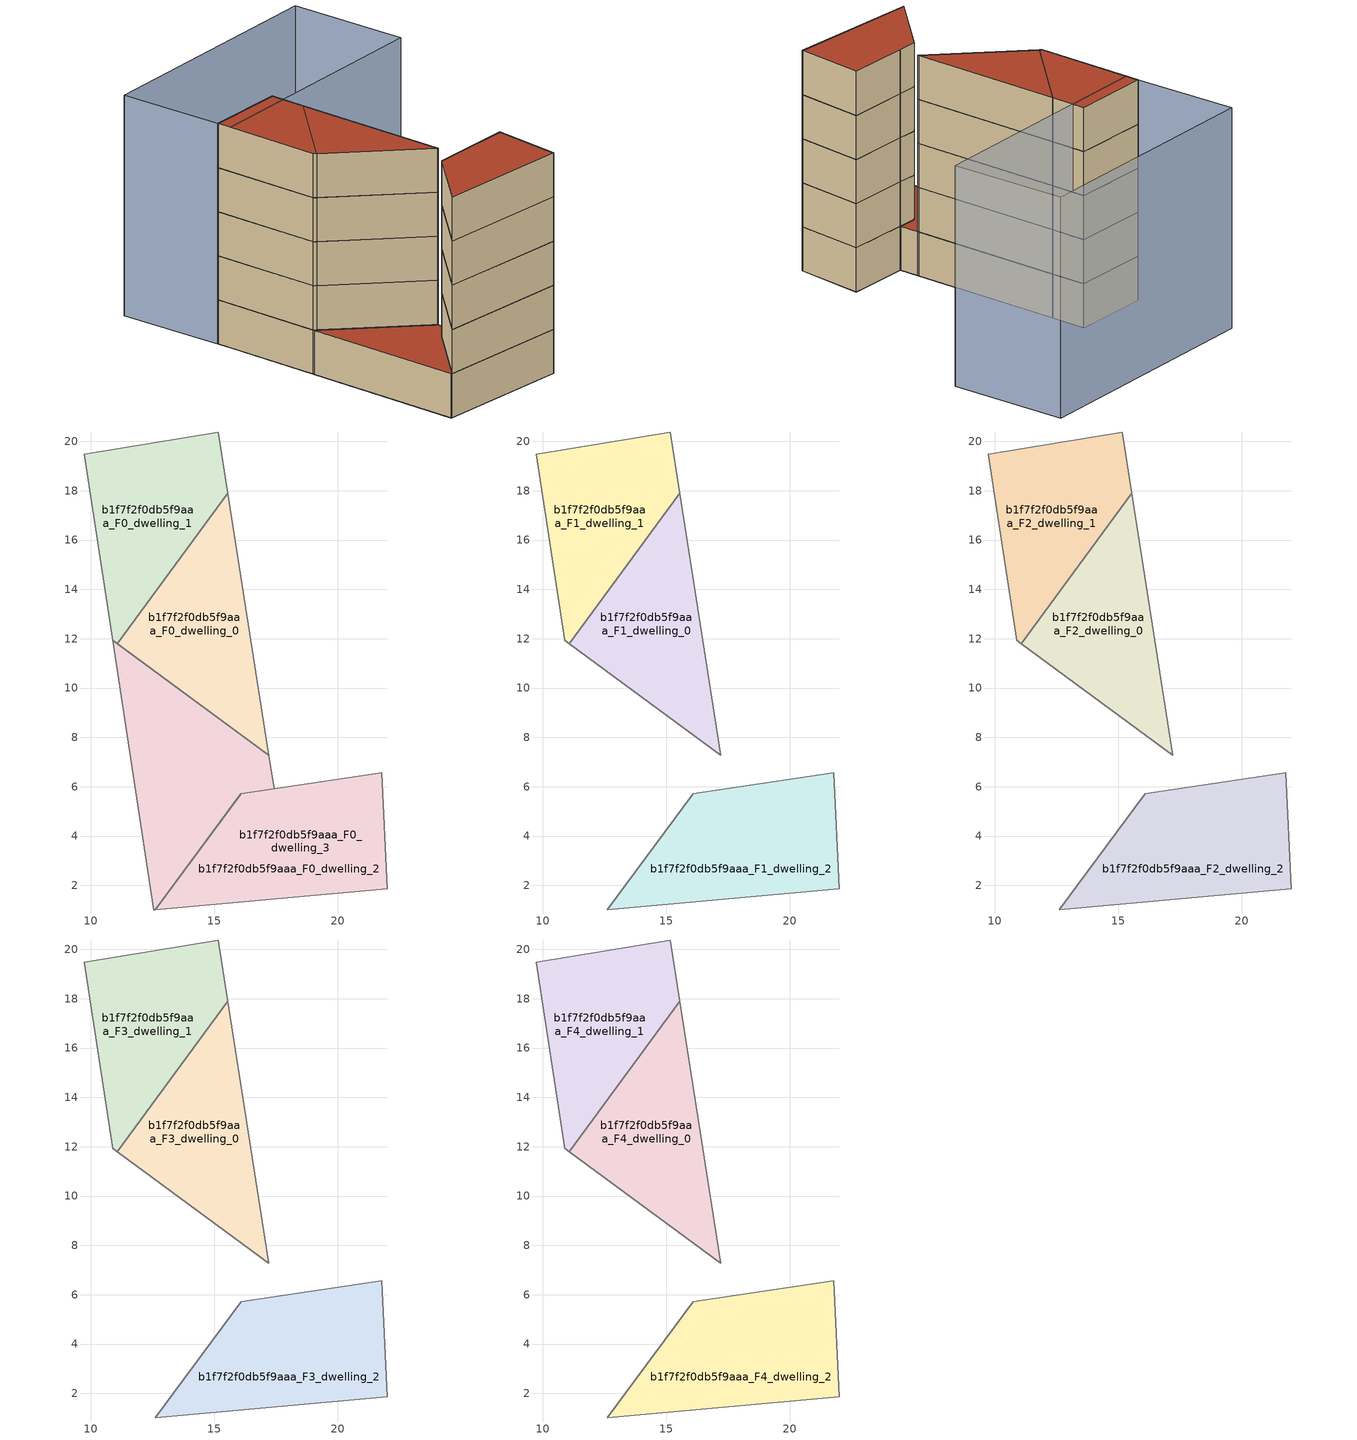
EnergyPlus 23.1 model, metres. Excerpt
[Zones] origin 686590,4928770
b1f7f2f0db5f9aaa_F0_dwelling_0
 floor ground (EU_floor_Construction): 17.22,7.28 15.56,17.91 11.07,11.8 z0
 wall adiabatic (EU_wall_Construction): 17.22,7.28 11.07,11.8 15.56,17.91 17.22,7.28 z0:3
b1f7f2f0db5f9aaa_F0_dwelling_1
 floor ground (EU_floor_Construction): 11.07,11.8 15.56,17.91 15.17,20.38 9.72,19.49 10.88,11.94 z0
 wall adiabatic (EU_wall_Construction): 15.17,20.38 15.56,17.91 11.07,11.8 10.88,11.94 9.72,19.49 15.17,20.38 z0:3
b1f7f2f0db5f9aaa_F0_dwelling_2
 floor ground (EU_floor_Construction): 12.62,1.01 16.07,5.7 16.07,5.71 17.43,5.91 17.22,7.27 17.22,7.28 10.88,11.94 12.55,1 z0; 12.62,1.01 16.07,5.71 16.07,5.7 z0; 22.02,1.86 21.79,6.57 17.44,5.91 17.43,5.91 16.07,5.71 12.62,1.01 z0
 wall adiabatic (EU_wall_Construction): 17.43,5.91 17.44,5.91 21.79,6.57 22.02,1.86 12.62,1.01 16.07,5.7 16.07,5.71 z0:3
 wall to b1f7f2f0db5f9aaa_F0_dwelling_3 (EU_wall_Construction): 16.07,5.71 17.43,5.91 z0:3
 roof outside (EU_floor_Construction): 17.22,7.28 17.22,7.27 17.43,5.91 16.07,5.71 16.07,5.7 12.62,1.01 12.55,1 10.88,11.94 z3
b1f7f2f0db5f9aaa_F0_dwelling_3
 floor ground (EU_floor_Construction): 12.62,1.01 16.07,5.7 16.07,5.71 17.43,5.91 17.22,7.27 17.22,7.28 10.88,11.94 12.55,1 z0; 12.62,1.01 16.07,5.71 16.07,5.7 z0; 22.02,1.86 21.79,6.57 17.44,5.91 17.43,5.91 16.07,5.71 12.62,1.01 z0
 wall adiabatic (EU_wall_Construction): 16.07,5.71 12.62,1.01 12.55,1 10.88,11.94 17.22,7.28 17.22,7.27 17.43,5.91 z0:3
 roof outside (EU_roof_Construction): 16.07,5.71 12.62,1.01 16.07,5.7 z3; 17.22,7.28 17.22,7.27 17.43,5.91 16.07,5.71 16.07,5.7 12.62,1.01 12.55,1 10.88,11.94 z3; 21.79,6.57 22.02,1.86 12.62,1.01 16.07,5.71 17.43,5.91 17.44,5.91 z3
b1f7f2f0db5f9aaa_F1_dwelling_0
 floor to b1f7f2f0db5f9aaa_F0_dwelling_0 (EU_floor_Construction): 17.22,7.28 15.56,17.91 11.07,11.8 z3
 wall adiabatic (EU_wall_Construction): 17.22,7.28 11.07,11.8 15.56,17.91 17.22,7.28 z3:6
b1f7f2f0db5f9aaa_F1_dwelling_1
 floor to b1f7f2f0db5f9aaa_F0_dwelling_1 (EU_floor_Construction): 11.07,11.8 15.56,17.91 15.17,20.38 9.72,19.49 10.88,11.94 z3
 wall adiabatic (EU_wall_Construction): 15.17,20.38 15.56,17.91 11.07,11.8 10.88,11.94 9.72,19.49 15.17,20.38 z3:6
b1f7f2f0db5f9aaa_F1_dwelling_2
 floor to b1f7f2f0db5f9aaa_F0_dwelling_2 (EU_floor_Construction): 22.02,1.86 21.79,6.57 17.44,5.91 17.43,5.91 16.07,5.71 12.62,1.01 z3; 12.62,1.01 16.07,5.71 16.07,5.7 z3
 wall adiabatic (EU_wall_Construction): 16.07,5.71 17.43,5.91 17.44,5.91 21.79,6.57 22.02,1.86 12.62,1.01 16.07,5.7 16.07,5.71 z3:6
b1f7f2f0db5f9aaa_F2_dwelling_0
 floor to b1f7f2f0db5f9aaa_F1_dwelling_0 (EU_floor_Construction): 17.22,7.28 15.56,17.91 11.07,11.8 z6
 wall adiabatic (EU_wall_Construction): 17.22,7.28 11.07,11.8 15.56,17.91 17.22,7.28 z6:9
b1f7f2f0db5f9aaa_F2_dwelling_1
 floor to b1f7f2f0db5f9aaa_F1_dwelling_1 (EU_floor_Construction): 11.07,11.8 15.56,17.91 15.17,20.38 9.72,19.49 10.88,11.94 z6
 wall adiabatic (EU_wall_Construction): 15.17,20.38 15.56,17.91 11.07,11.8 10.88,11.94 9.72,19.49 15.17,20.38 z6:9
b1f7f2f0db5f9aaa_F2_dwelling_2
 floor to b1f7f2f0db5f9aaa_F1_dwelling_2 (EU_floor_Construction): 22.02,1.86 21.79,6.57 17.44,5.91 17.43,5.91 16.07,5.71 16.07,5.7 12.62,1.01 z6
 wall adiabatic (EU_wall_Construction): 16.07,5.71 17.43,5.91 17.44,5.91 21.79,6.57 22.02,1.86 12.62,1.01 16.07,5.7 16.07,5.71 z6:9
b1f7f2f0db5f9aaa_F3_dwelling_0
 floor to b1f7f2f0db5f9aaa_F2_dwelling_0 (EU_floor_Construction): 17.22,7.28 15.56,17.91 11.07,11.8 z9
 wall adiabatic (EU_wall_Construction): 17.22,7.28 11.07,11.8 15.56,17.91 17.22,7.28 z9:12
b1f7f2f0db5f9aaa_F3_dwelling_1
 floor to b1f7f2f0db5f9aaa_F2_dwelling_1 (EU_floor_Construction): 11.07,11.8 15.56,17.91 15.17,20.38 9.72,19.49 10.88,11.94 z9
 wall adiabatic (EU_wall_Construction): 15.17,20.38 15.56,17.91 11.07,11.8 10.88,11.94 9.72,19.49 15.17,20.38 z9:12
b1f7f2f0db5f9aaa_F3_dwelling_2
 floor to b1f7f2f0db5f9aaa_F2_dwelling_2 (EU_floor_Construction): 22.02,1.86 21.79,6.57 17.44,5.91 17.43,5.91 16.07,5.71 16.07,5.7 12.62,1.01 z9
 wall adiabatic (EU_wall_Construction): 16.07,5.71 17.43,5.91 17.44,5.91 21.79,6.57 22.02,1.86 12.62,1.01 16.07,5.7 16.07,5.71 z9:12
b1f7f2f0db5f9aaa_F4_dwelling_0
 floor to b1f7f2f0db5f9aaa_F3_dwelling_0 (EU_floor_Construction): 17.22,7.28 15.56,17.91 11.07,11.8 z12
 wall adiabatic (EU_wall_Construction): 17.22,7.28 11.07,11.8 15.56,17.91 17.22,7.28 z12:15
 roof outside (EU_roof_Construction): 15.56,17.91 17.22,7.28 11.07,11.8 z15
b1f7f2f0db5f9aaa_F4_dwelling_1
 floor to b1f7f2f0db5f9aaa_F3_dwelling_1 (EU_floor_Construction): 11.07,11.8 15.56,17.91 15.17,20.38 9.72,19.49 10.88,11.94 z12
 wall adiabatic (EU_wall_Construction): 15.17,20.38 15.56,17.91 11.07,11.8 10.88,11.94 9.72,19.49 15.17,20.38 z12:15
 roof outside (EU_roof_Construction): 15.17,20.38 15.56,17.91 11.07,11.8 10.88,11.94 9.72,19.49 z15
b1f7f2f0db5f9aaa_F4_dwelling_2
 floor to b1f7f2f0db5f9aaa_F3_dwelling_2 (EU_floor_Construction): 22.02,1.86 21.79,6.57 17.44,5.91 17.43,5.91 16.07,5.71 16.07,5.7 12.62,1.01 z12
 wall adiabatic (EU_wall_Construction): 16.07,5.71 17.43,5.91 17.44,5.91 21.79,6.57 22.02,1.86 12.62,1.01 16.07,5.7 16.07,5.71 z12:15
 roof outside (EU_roof_Construction): 21.79,6.57 22.02,1.86 12.62,1.01 16.07,5.7 16.07,5.71 17.43,5.91 17.44,5.91 z15
shading: 27.29,21.67 9.9,18.53 / 9.9,18.53 8.42,26.67 / 8.42,26.67 25.81,29.82 / 25.81,29.82 27.29,21.67 z0:15
[Building]
EU S2 Campaign: North Axis=0; Terrain=City; Solar Distribution=FullExterior
[Site:Location]
Bologna: Latitude=44.5; Longitude=11.25; Time Zone=1; Elevation=37
[SizingPeriod:WeatherFileDays]
AnnualSizingPeriod: Begin Month=1; Begin Day of Month=1; End Month=12; End Day of Month=31; Day of Week for Start Day=Monday; Use Weather File Daylight Saving Period=No; Use Weather File Rain and Snow Indicators=No
[MATERIAL]
EU_InternalMass_Material: Roughness=MediumRough; Thickness=0.1; Conductivity=1; Density=1800; Specific Heat=900; Thermal Absorptance=0.9; Solar Absorptance=0.7; Visible Absorptance=0.7
[MATERIAL:NOMASS] Roughness=MediumRough; Thermal Absorptance=0.9; Solar Absorptance=0.7; Visible Absorptance=0.7
Name | Thermal Resistance
EU_wall_NoMass | 0.905828
EU_roof_NoMass | 0.37593
EU_floor_NoMass | 0.67114
[CONSTRUCTION]
EU_wall_Construction: EU_wall_NoMass
EU_roof_Construction: EU_roof_NoMass
EU_floor_Construction: EU_floor_NoMass
EU_InternalMass_Construction: EU_InternalMass_Material
[ZONE] Type=1; Multiplier=1; Ceiling Height=autocalculate; Floor Area=autocalculate; Part of Total Floor Area=Yes
Name | Volume
b1f7f2f0db5f9aaa_F0_dwelling_0; b1f7f2f0db5f9aaa_F1_dwelling_0; b1f7f2f0db5f9aaa_F2_dwelling_0; b1f7f2f0db5f9aaa_F3_dwelling_0; b1f7f2f0db5f9aaa_F4_dwelling_0 | 86.7554
b1f7f2f0db5f9aaa_F0_dwelling_1 | 86.7539
b1f7f2f0db5f9aaa_F1_dwelling_1; b1f7f2f0db5f9aaa_F2_dwelling_1; b1f7f2f0db5f9aaa_F3_dwelling_1; b1f7f2f0db5f9aaa_F4_dwelling_1 | 86.7532
b1f7f2f0db5f9aaa_F0_dwelling_2; b1f7f2f0db5f9aaa_F0_dwelling_3 | 198.365
b1f7f2f0db5f9aaa_F1_dwelling_2; b1f7f2f0db5f9aaa_F2_dwelling_2; b1f7f2f0db5f9aaa_F3_dwelling_2; b1f7f2f0db5f9aaa_F4_dwelling_2 | 102.559
[INTERNALMASS] Construction=EU_InternalMass_Construction
Name | Zone or ZoneList | Surface Area
b1f7f2f0db5f9aaa_F0_dwelling_0_EU_InternalMass | b1f7f2f0db5f9aaa_F0_dwelling_0 | 28.9183
b1f7f2f0db5f9aaa_F0_dwelling_1_EU_InternalMass | b1f7f2f0db5f9aaa_F0_dwelling_1 | 28.9181
b1f7f2f0db5f9aaa_F0_dwelling_2_EU_InternalMass | b1f7f2f0db5f9aaa_F0_dwelling_2 | 34.1852
b1f7f2f0db5f9aaa_F0_dwelling_3_EU_InternalMass | b1f7f2f0db5f9aaa_F0_dwelling_3 | 31.9355
b1f7f2f0db5f9aaa_F1_dwelling_0_EU_InternalMass | b1f7f2f0db5f9aaa_F1_dwelling_0 | 41.3158
b1f7f2f0db5f9aaa_F1_dwelling_1_EU_InternalMass | b1f7f2f0db5f9aaa_F1_dwelling_1 | 41.3193
b1f7f2f0db5f9aaa_F1_dwelling_2_EU_InternalMass | b1f7f2f0db5f9aaa_F1_dwelling_2 | 41.3182
b1f7f2f0db5f9aaa_F2_dwelling_0_EU_InternalMass | b1f7f2f0db5f9aaa_F2_dwelling_0 | 41.3158
b1f7f2f0db5f9aaa_F2_dwelling_1_EU_InternalMass | b1f7f2f0db5f9aaa_F2_dwelling_1 | 41.3193
b1f7f2f0db5f9aaa_F2_dwelling_2_EU_InternalMass | b1f7f2f0db5f9aaa_F2_dwelling_2 | 41.3182
b1f7f2f0db5f9aaa_F3_dwelling_0_EU_InternalMass | b1f7f2f0db5f9aaa_F3_dwelling_0 | 41.3158
b1f7f2f0db5f9aaa_F3_dwelling_1_EU_InternalMass | b1f7f2f0db5f9aaa_F3_dwelling_1 | 41.3193
b1f7f2f0db5f9aaa_F3_dwelling_2_EU_InternalMass | b1f7f2f0db5f9aaa_F3_dwelling_2 | 41.3182
b1f7f2f0db5f9aaa_F4_dwelling_0_EU_InternalMass | b1f7f2f0db5f9aaa_F4_dwelling_0 | 41.3158
b1f7f2f0db5f9aaa_F4_dwelling_1_EU_InternalMass | b1f7f2f0db5f9aaa_F4_dwelling_1 | 41.3193
b1f7f2f0db5f9aaa_F4_dwelling_2_EU_InternalMass | b1f7f2f0db5f9aaa_F4_dwelling_2 | 41.3182
[OTHEREQUIPMENT] Fuel Type=Electricity; Design Level Calculation Method=Watts/Area; Power per Zone Floor Area=1; Fraction Latent=0; Fraction Radiant=0; Fraction Lost=0; Carbon Dioxide Generation Rate=0; EndUse Subcategory=EU_Step8_InternalGains
Name | Zone or ZoneList or Space or SpaceList | Schedule
EU_Step8_InternalGain_b1f7f2f0db5f9aaa_F0_dwelling_0_f000 | b1f7f2f0db5f9aaa_F0_dwelling_0 | EU_Step8_GainSchedule_b1f7f2f0db5f9aaa_F0_dwelling_0_f000
EU_Step8_InternalGain_b1f7f2f0db5f9aaa_F0_dwelling_1_f000 | b1f7f2f0db5f9aaa_F0_dwelling_1 | EU_Step8_GainSchedule_b1f7f2f0db5f9aaa_F0_dwelling_1_f000
EU_Step8_InternalGain_b1f7f2f0db5f9aaa_F0_dwelling_2_f000 | b1f7f2f0db5f9aaa_F0_dwelling_2 | EU_Step8_GainSchedule_b1f7f2f0db5f9aaa_F0_dwelling_2_f000
EU_Step8_InternalGain_b1f7f2f0db5f9aaa_F0_dwelling_3_f000 | b1f7f2f0db5f9aaa_F0_dwelling_3 | EU_Step8_GainSchedule_b1f7f2f0db5f9aaa_F0_dwelling_3_f000
EU_Step8_InternalGain_b1f7f2f0db5f9aaa_F1_dwelling_0_f000 | b1f7f2f0db5f9aaa_F1_dwelling_0 | EU_Step8_GainSchedule_b1f7f2f0db5f9aaa_F1_dwelling_0_f000
EU_Step8_InternalGain_b1f7f2f0db5f9aaa_F1_dwelling_1_f000 | b1f7f2f0db5f9aaa_F1_dwelling_1 | EU_Step8_GainSchedule_b1f7f2f0db5f9aaa_F1_dwelling_1_f000
EU_Step8_InternalGain_b1f7f2f0db5f9aaa_F1_dwelling_2_f000 | b1f7f2f0db5f9aaa_F1_dwelling_2 | EU_Step8_GainSchedule_b1f7f2f0db5f9aaa_F1_dwelling_2_f000
EU_Step8_InternalGain_b1f7f2f0db5f9aaa_F2_dwelling_0_f000 | b1f7f2f0db5f9aaa_F2_dwelling_0 | EU_Step8_GainSchedule_b1f7f2f0db5f9aaa_F2_dwelling_0_f000
EU_Step8_InternalGain_b1f7f2f0db5f9aaa_F2_dwelling_1_f000 | b1f7f2f0db5f9aaa_F2_dwelling_1 | EU_Step8_GainSchedule_b1f7f2f0db5f9aaa_F2_dwelling_1_f000
EU_Step8_InternalGain_b1f7f2f0db5f9aaa_F2_dwelling_2_f000 | b1f7f2f0db5f9aaa_F2_dwelling_2 | EU_Step8_GainSchedule_b1f7f2f0db5f9aaa_F2_dwelling_2_f000
EU_Step8_InternalGain_b1f7f2f0db5f9aaa_F3_dwelling_0_f000 | b1f7f2f0db5f9aaa_F3_dwelling_0 | EU_Step8_GainSchedule_b1f7f2f0db5f9aaa_F3_dwelling_0_f000
EU_Step8_InternalGain_b1f7f2f0db5f9aaa_F3_dwelling_1_f000 | b1f7f2f0db5f9aaa_F3_dwelling_1 | EU_Step8_GainSchedule_b1f7f2f0db5f9aaa_F3_dwelling_1_f000
EU_Step8_InternalGain_b1f7f2f0db5f9aaa_F3_dwelling_2_f000 | b1f7f2f0db5f9aaa_F3_dwelling_2 | EU_Step8_GainSchedule_b1f7f2f0db5f9aaa_F3_dwelling_2_f000
EU_Step8_InternalGain_b1f7f2f0db5f9aaa_F4_dwelling_0_f000 | b1f7f2f0db5f9aaa_F4_dwelling_0 | EU_Step8_GainSchedule_b1f7f2f0db5f9aaa_F4_dwelling_0_f000
EU_Step8_InternalGain_b1f7f2f0db5f9aaa_F4_dwelling_1_f000 | b1f7f2f0db5f9aaa_F4_dwelling_1 | EU_Step8_GainSchedule_b1f7f2f0db5f9aaa_F4_dwelling_1_f000
EU_Step8_InternalGain_b1f7f2f0db5f9aaa_F4_dwelling_2_f000 | b1f7f2f0db5f9aaa_F4_dwelling_2 | EU_Step8_GainSchedule_b1f7f2f0db5f9aaa_F4_dwelling_2_f000
[ZONEVENTILATION:DESIGNFLOWRATE] Schedule=EU_AlwaysOn; Design Flow Rate Calculation Method=AirChanges/Hour; Air Changes per Hour=0.73129; Ventilation Type=Natural; Fan Pressure Rise=0; Fan Total Efficiency=1; Constant Term Coefficient=1; Temperature Term Coefficient=0; Velocity Term Coefficient=0; Velocity Squared Term Coefficient=0; Minimum Indoor Temperature=-100; Maximum Indoor Temperature=100; Delta Temperature=-100; Minimum Outdoor Temperature=-100; Maximum Outdoor Temperature=100; Maximum Wind Speed=40
Name | Zone or ZoneList or Space or SpaceList
EU_ConstantAir_b1f7f2f0db5f9aaa_F0_dwelling_0 | b1f7f2f0db5f9aaa_F0_dwelling_0
EU_ConstantAir_b1f7f2f0db5f9aaa_F0_dwelling_1 | b1f7f2f0db5f9aaa_F0_dwelling_1
EU_ConstantAir_b1f7f2f0db5f9aaa_F0_dwelling_2 | b1f7f2f0db5f9aaa_F0_dwelling_2
EU_ConstantAir_b1f7f2f0db5f9aaa_F0_dwelling_3 | b1f7f2f0db5f9aaa_F0_dwelling_3
EU_ConstantAir_b1f7f2f0db5f9aaa_F1_dwelling_0 | b1f7f2f0db5f9aaa_F1_dwelling_0
EU_ConstantAir_b1f7f2f0db5f9aaa_F1_dwelling_1 | b1f7f2f0db5f9aaa_F1_dwelling_1
EU_ConstantAir_b1f7f2f0db5f9aaa_F1_dwelling_2 | b1f7f2f0db5f9aaa_F1_dwelling_2
EU_ConstantAir_b1f7f2f0db5f9aaa_F2_dwelling_0 | b1f7f2f0db5f9aaa_F2_dwelling_0
EU_ConstantAir_b1f7f2f0db5f9aaa_F2_dwelling_1 | b1f7f2f0db5f9aaa_F2_dwelling_1
EU_ConstantAir_b1f7f2f0db5f9aaa_F2_dwelling_2 | b1f7f2f0db5f9aaa_F2_dwelling_2
EU_ConstantAir_b1f7f2f0db5f9aaa_F3_dwelling_0 | b1f7f2f0db5f9aaa_F3_dwelling_0
EU_ConstantAir_b1f7f2f0db5f9aaa_F3_dwelling_1 | b1f7f2f0db5f9aaa_F3_dwelling_1
EU_ConstantAir_b1f7f2f0db5f9aaa_F3_dwelling_2 | b1f7f2f0db5f9aaa_F3_dwelling_2
EU_ConstantAir_b1f7f2f0db5f9aaa_F4_dwelling_0 | b1f7f2f0db5f9aaa_F4_dwelling_0
EU_ConstantAir_b1f7f2f0db5f9aaa_F4_dwelling_1 | b1f7f2f0db5f9aaa_F4_dwelling_1
EU_ConstantAir_b1f7f2f0db5f9aaa_F4_dwelling_2 | b1f7f2f0db5f9aaa_F4_dwelling_2
[HVACTEMPLATE:THERMOSTAT] Constant Heating Setpoint=20; Constant Cooling Setpoint=50
EU_HeatOnly_b1f7f2f0db5f9aaa_F0_dwelling_0; EU_HeatOnly_b1f7f2f0db5f9aaa_F0_dwelling_1; EU_HeatOnly_b1f7f2f0db5f9aaa_F0_dwelling_2; EU_HeatOnly_b1f7f2f0db5f9aaa_F0_dwelling_3; EU_HeatOnly_b1f7f2f0db5f9aaa_F1_dwelling_0; EU_HeatOnly_b1f7f2f0db5f9aaa_F1_dwelling_1; EU_HeatOnly_b1f7f2f0db5f9aaa_F1_dwelling_2; EU_HeatOnly_b1f7f2f0db5f9aaa_F2_dwelling_0; EU_HeatOnly_b1f7f2f0db5f9aaa_F2_dwelling_1; EU_HeatOnly_b1f7f2f0db5f9aaa_F2_dwelling_2; EU_HeatOnly_b1f7f2f0db5f9aaa_F3_dwelling_0; EU_HeatOnly_b1f7f2f0db5f9aaa_F3_dwelling_1; EU_HeatOnly_b1f7f2f0db5f9aaa_F3_dwelling_2; EU_HeatOnly_b1f7f2f0db5f9aaa_F4_dwelling_0; EU_HeatOnly_b1f7f2f0db5f9aaa_F4_dwelling_1; EU_HeatOnly_b1f7f2f0db5f9aaa_F4_dwelling_2
[HVACTEMPLATE:ZONE:IDEALLOADSAIRSYSTEM] System Availability Schedule=EU_AlwaysOn; Maximum Heating Supply Air Temperature=50; Minimum Cooling Supply Air Temperature=13; Maximum Heating Supply Air Humidity Ratio=0.0156; Minimum Cooling Supply Air Humidity Ratio=0.0077; Heating Limit=NoLimit; Cooling Limit=NoLimit; Heating Availability Schedule=EU_AlwaysOn; Cooling Availability Schedule=EU_CoolingOff; Dehumidification Control Type=ConstantSensibleHeatRatio; Cooling Sensible Heat Ratio=0.7; Dehumidification Setpoint=60; Humidification Control Type=None; Humidification Setpoint=30; Outdoor Air Method=None; Outdoor Air Flow Rate per Person=0.00944; Outdoor Air Flow Rate per Zone Floor Area=0; Outdoor Air Flow Rate per Zone=0; Demand Controlled Ventilation Type=None; Outdoor Air Economizer Type=NoEconomizer; Heat Recovery Type=None; Sensible Heat Recovery Effectiveness=0.7; Latent Heat Recovery Effectiveness=0.65
Name | Template Thermostat
b1f7f2f0db5f9aaa_F0_dwelling_0 | EU_HeatOnly_b1f7f2f0db5f9aaa_F0_dwelling_0
b1f7f2f0db5f9aaa_F0_dwelling_1 | EU_HeatOnly_b1f7f2f0db5f9aaa_F0_dwelling_1
b1f7f2f0db5f9aaa_F0_dwelling_2 | EU_HeatOnly_b1f7f2f0db5f9aaa_F0_dwelling_2
b1f7f2f0db5f9aaa_F0_dwelling_3 | EU_HeatOnly_b1f7f2f0db5f9aaa_F0_dwelling_3
b1f7f2f0db5f9aaa_F1_dwelling_0 | EU_HeatOnly_b1f7f2f0db5f9aaa_F1_dwelling_0
b1f7f2f0db5f9aaa_F1_dwelling_1 | EU_HeatOnly_b1f7f2f0db5f9aaa_F1_dwelling_1
b1f7f2f0db5f9aaa_F1_dwelling_2 | EU_HeatOnly_b1f7f2f0db5f9aaa_F1_dwelling_2
b1f7f2f0db5f9aaa_F2_dwelling_0 | EU_HeatOnly_b1f7f2f0db5f9aaa_F2_dwelling_0
b1f7f2f0db5f9aaa_F2_dwelling_1 | EU_HeatOnly_b1f7f2f0db5f9aaa_F2_dwelling_1
b1f7f2f0db5f9aaa_F2_dwelling_2 | EU_HeatOnly_b1f7f2f0db5f9aaa_F2_dwelling_2
b1f7f2f0db5f9aaa_F3_dwelling_0 | EU_HeatOnly_b1f7f2f0db5f9aaa_F3_dwelling_0
b1f7f2f0db5f9aaa_F3_dwelling_1 | EU_HeatOnly_b1f7f2f0db5f9aaa_F3_dwelling_1
b1f7f2f0db5f9aaa_F3_dwelling_2 | EU_HeatOnly_b1f7f2f0db5f9aaa_F3_dwelling_2
b1f7f2f0db5f9aaa_F4_dwelling_0 | EU_HeatOnly_b1f7f2f0db5f9aaa_F4_dwelling_0
b1f7f2f0db5f9aaa_F4_dwelling_1 | EU_HeatOnly_b1f7f2f0db5f9aaa_F4_dwelling_1
b1f7f2f0db5f9aaa_F4_dwelling_2 | EU_HeatOnly_b1f7f2f0db5f9aaa_F4_dwelling_2
[SIZING:ZONE] Zone Cooling Design Supply Air Temperature Input Method=SupplyAirTemperature; Zone Cooling Design Supply Air Temperature=13; Zone Heating Design Supply Air Temperature Input Method=SupplyAirTemperature; Zone Heating Design Supply Air Temperature=50; Zone Cooling Design Supply Air Humidity Ratio=0.008; Zone Heating Design Supply Air Humidity Ratio=0.008; Cooling Design Air Flow Method=DesignDay; Cooling Design Air Flow Rate=0; Cooling Minimum Air Flow per Zone Floor Area=0.000762; Cooling Minimum Air Flow=0; Cooling Minimum Air Flow Fraction=0.2; Heating Design Air Flow Method=DesignDay; Heating Design Air Flow Rate=0; Heating Maximum Air Flow per Zone Floor Area=0.002032; Heating Maximum Air Flow=0.141576; Heating Maximum Air Flow Fraction=0.3; Account for Dedicated Outdoor Air System=No; Dedicated Outdoor Air System Control Strategy=NeutralSupplyAir; Dedicated Outdoor Air Low Setpoint Temperature for Design=autosize; Dedicated Outdoor Air High Setpoint Temperature for Design=autosize; Zone Load Sizing Method=Sensible Load Only No Latent Load; Zone Latent Cooling Design Supply Air Humidity Ratio Input Method=HumidityRatioDifference; Zone Cooling Design Supply Air Humidity Ratio Difference=0.005; Zone Latent Heating Design Supply Air Humidity Ratio Input Method=HumidityRatioDifference; Zone Humidification Design Supply Air Humidity Ratio Difference=0.005
b1f7f2f0db5f9aaa_F0_dwelling_0; b1f7f2f0db5f9aaa_F0_dwelling_1; b1f7f2f0db5f9aaa_F0_dwelling_2; b1f7f2f0db5f9aaa_F0_dwelling_3; b1f7f2f0db5f9aaa_F1_dwelling_0; b1f7f2f0db5f9aaa_F1_dwelling_1; b1f7f2f0db5f9aaa_F1_dwelling_2; b1f7f2f0db5f9aaa_F2_dwelling_0; b1f7f2f0db5f9aaa_F2_dwelling_1; b1f7f2f0db5f9aaa_F2_dwelling_2; b1f7f2f0db5f9aaa_F3_dwelling_0; b1f7f2f0db5f9aaa_F3_dwelling_1; b1f7f2f0db5f9aaa_F3_dwelling_2; b1f7f2f0db5f9aaa_F4_dwelling_0; b1f7f2f0db5f9aaa_F4_dwelling_1; b1f7f2f0db5f9aaa_F4_dwelling_2
[SCHEDULE:CONSTANT]
Name | Hourly Value
EU_AlwaysOn | 1
EU_CoolingOff | 0
[SCHEDULE:FILE] Column Number=1; Rows to Skip at Top=0; Number of Hours of Data=8760; Column Separator=Comma; Interpolate to Timestep=No; Minutes per Item=60; Adjust Schedule for Daylight Savings=Yes
Name | File
EU_Step8_GainSchedule_b1f7f2f0db5f9aaa_F0_dwelling_0_f000 | ../../schedules/b1f7f2f0db5f9aaa/b1f7f2f0db5f9aaa_F0_dwelling_0_f000_gain.csv
EU_Step8_GainSchedule_b1f7f2f0db5f9aaa_F0_dwelling_1_f000 | ../../schedules/b1f7f2f0db5f9aaa/b1f7f2f0db5f9aaa_F0_dwelling_1_f000_gain.csv
EU_Step8_GainSchedule_b1f7f2f0db5f9aaa_F0_dwelling_2_f000 | ../../schedules/b1f7f2f0db5f9aaa/b1f7f2f0db5f9aaa_F0_dwelling_2_f000_gain.csv
EU_Step8_GainSchedule_b1f7f2f0db5f9aaa_F0_dwelling_3_f000 | ../../schedules/b1f7f2f0db5f9aaa/b1f7f2f0db5f9aaa_F0_dwelling_3_f000_gain.csv
EU_Step8_GainSchedule_b1f7f2f0db5f9aaa_F1_dwelling_0_f000 | ../../schedules/b1f7f2f0db5f9aaa/b1f7f2f0db5f9aaa_F1_dwelling_0_f000_gain.csv
EU_Step8_GainSchedule_b1f7f2f0db5f9aaa_F1_dwelling_1_f000 | ../../schedules/b1f7f2f0db5f9aaa/b1f7f2f0db5f9aaa_F1_dwelling_1_f000_gain.csv
EU_Step8_GainSchedule_b1f7f2f0db5f9aaa_F1_dwelling_2_f000 | ../../schedules/b1f7f2f0db5f9aaa/b1f7f2f0db5f9aaa_F1_dwelling_2_f000_gain.csv
EU_Step8_GainSchedule_b1f7f2f0db5f9aaa_F2_dwelling_0_f000 | ../../schedules/b1f7f2f0db5f9aaa/b1f7f2f0db5f9aaa_F2_dwelling_0_f000_gain.csv
EU_Step8_GainSchedule_b1f7f2f0db5f9aaa_F2_dwelling_1_f000 | ../../schedules/b1f7f2f0db5f9aaa/b1f7f2f0db5f9aaa_F2_dwelling_1_f000_gain.csv
EU_Step8_GainSchedule_b1f7f2f0db5f9aaa_F2_dwelling_2_f000 | ../../schedules/b1f7f2f0db5f9aaa/b1f7f2f0db5f9aaa_F2_dwelling_2_f000_gain.csv
EU_Step8_GainSchedule_b1f7f2f0db5f9aaa_F3_dwelling_0_f000 | ../../schedules/b1f7f2f0db5f9aaa/b1f7f2f0db5f9aaa_F3_dwelling_0_f000_gain.csv
EU_Step8_GainSchedule_b1f7f2f0db5f9aaa_F3_dwelling_1_f000 | ../../schedules/b1f7f2f0db5f9aaa/b1f7f2f0db5f9aaa_F3_dwelling_1_f000_gain.csv
EU_Step8_GainSchedule_b1f7f2f0db5f9aaa_F3_dwelling_2_f000 | ../../schedules/b1f7f2f0db5f9aaa/b1f7f2f0db5f9aaa_F3_dwelling_2_f000_gain.csv
EU_Step8_GainSchedule_b1f7f2f0db5f9aaa_F4_dwelling_0_f000 | ../../schedules/b1f7f2f0db5f9aaa/b1f7f2f0db5f9aaa_F4_dwelling_0_f000_gain.csv
EU_Step8_GainSchedule_b1f7f2f0db5f9aaa_F4_dwelling_1_f000 | ../../schedules/b1f7f2f0db5f9aaa/b1f7f2f0db5f9aaa_F4_dwelling_1_f000_gain.csv
EU_Step8_GainSchedule_b1f7f2f0db5f9aaa_F4_dwelling_2_f000 | ../../schedules/b1f7f2f0db5f9aaa/b1f7f2f0db5f9aaa_F4_dwelling_2_f000_gain.csv
